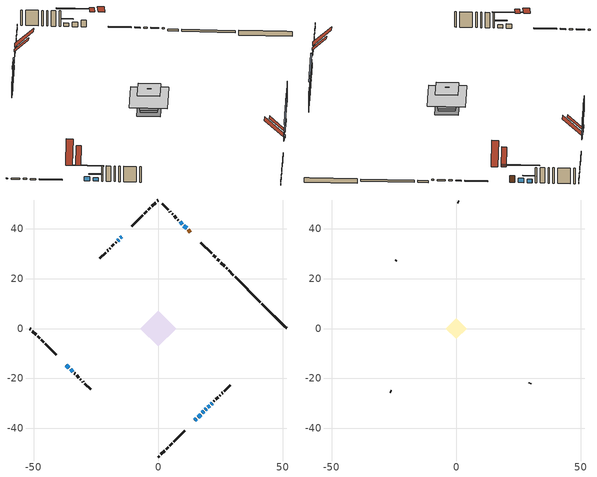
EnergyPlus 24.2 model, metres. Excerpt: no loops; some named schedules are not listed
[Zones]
conditioned space
 floor adiabatic (Floor2 construction): -3.35,0 0,3.35 3.35,0 0,-3.35 z0.43
 floor adiabatic (Floor3 construction): -0.77,0 0,0.77 0.77,0 0,-0.77 z0.43
 floor adiabatic (AdiabaticFloorConstruction): -7.13,0 0,7.13 7.13,0 0,-7.13 z2.87
 floor foundation (Slab1 construction): -4.4,0 0,4.4 4.4,0 0,-4.4 z-1.07
 floor foundation (Slab2 construction): -3.15,0 0,3.15 3.15,0 0,-3.15 z-0.3
 floor foundation (Slab2 construction 1): -1.37,0 0,1.37 1.37,0 0,-1.37 z-0.3
 wall outside (RimJoist1 construction): 0,-51.52 0.36,-51.16 / -51.52,0 -51.16,-0.36 / 0,51.52 -0.36,51.16 / 27.6,23.92 27.24,24.29 z0.43:0.73
 wall outside (RimJoist2 construction): 1.02,-50.51 2.54,-48.99 / -50.51,-1.02 -48.99,-2.54 / -1.02,50.51 -2.54,48.99 / 26.58,24.94 25.06,26.46 z0.43:0.73
 wall outside (RimJoist3 construction): 3.19,-48.33 3.92,-47.61 / -48.33,-3.19 -47.61,-3.92 / -3.19,48.33 -3.92,47.61 / 24.41,27.12 23.68,27.84 z0.43:0.73
 wall outside (RimJoist4 construction): 4.57,-46.95 5.55,-45.98 / -46.95,-4.57 -45.98,-5.55 / -4.57,46.95 -5.55,45.98 / 23.03,28.5 22.06,29.47 z0.43:0.73
 wall outside (RimJoist5 construction): 6.2,-45.32 10.53,-41 / -45.32,-6.2 -41,-10.53 / -6.2,45.32 -10.53,41 / 21.4,30.13 17.07,34.45 z0.43:0.73
 wall outside (AdiabaticWallConstruction 1): 12.91,38.61 12.02,39.5 z0.43:2.46
 wall outside (AdiabaticWallConstruction): 14.69,-36.84 15.32,-36.21 / 19.94,-31.58 20.56,-30.97 / 9.67,41.86 8.77,42.76 / -35.14,-16.39 -34.24,-17.29 z0.43:1.52; 11.37,40.16 10.32,41.2 / 15.97,-35.55 17.02,-34.51 / 17.67,-33.85 18.29,-33.24 / -36.84,-14.69 -35.79,-15.73 z0.43:1.78; -14.69,36.84 -15.19,36.33 z0.43:1.57; 18.94,-32.58 19.29,-32.24 z0.43:0.76; 21.21,-30.31 21.61,-29.92 / -15.85,35.68 -16.24,35.28 z0.43:1.35
 wall outside (Wall1 construction): 22.26,-29.26 22.49,-29.04 / -33.58,-17.94 -33.36,-18.17 / -16.9,34.63 -17.12,34.4 / 8.11,43.41 7.89,43.63 z0.43:5.31
 wall outside (Wall2 construction): 23.14,-28.38 23.98,-27.55 / -32.7,-18.82 -31.87,-19.66 / -17.78,33.75 -18.62,32.91 / 7.23,44.29 6.4,45.13 z0.43:5.31
 wall outside (Wall3 construction): 24.64,-26.89 24.85,-26.68 / -31.21,-20.32 -31,-20.53 / -19.27,32.25 -19.48,32.04 / 5.74,45.79 5.53,46 z0.43:5.31
 wall outside (Wall4 construction): 25.5,-26.02 25.79,-25.74 / -30.34,-21.18 -30.06,-21.47 / -20.14,31.39 -20.42,31.1 / 4.87,46.65 4.59,46.94 z0.43:5.31
 wall outside (Wall5 construction): 26.44,-25.08 28.77,-22.75 / -29.4,-22.12 -27.07,-24.45 / -21.08,30.45 -23.41,28.12 / 3.93,47.59 1.6,49.92 z0.43:5.31
 wall foundation (FoundationWall1 construction): 41.57,9.95,-1.07 41.57,9.95,0.43 50.53,1,0.43 50.53,1,0.32 51.52,0,0.32 51.52,0,-1.07
 wall foundation (FoundationWall2 construction): 40.91,10.61 30.82,20.71 z-0.3:0.31
 wall foundation (FoundationWall3 construction): 30.16,21.36 28.26,23.27 z-0.3:0.31
 window (WindowConstruction): 14.69,-36.84 15.32,-36.21 z0.43:1.52
 window (WindowConstruction 4): 11.37,40.16 10.32,41.2 z0.43:1.78
 window (WindowConstruction 5): -14.69,36.84 -15.19,36.33 z0.43:1.57
 window (WindowConstruction 6): 15.97,-35.55 17.02,-34.51 z0.43:1.78
 window (WindowConstruction 7): 17.68,-33.85 18.29,-33.24 z0.43:1.78
 window (WindowConstruction 8): -36.84,-14.69 -35.79,-15.73 z0.43:1.78
 window (WindowConstruction 11): 18.94,-32.58 19.29,-32.24 z0.43:0.76
 window (WindowConstruction 1): 19.94,-31.58 20.55,-30.97 z0.43:1.52
 window (WindowConstruction 2): 9.67,41.86 8.77,42.76 z0.43:1.52
 window (WindowConstruction 3): -35.14,-16.39 -34.24,-17.29 z0.43:1.52
 window (WindowConstruction 9): 21.21,-30.31 21.61,-29.92 z0.43:1.34
 window (WindowConstruction 10): -15.85,35.68 -16.24,35.28 z0.43:1.34
 door (Door): 12.91,38.61 12.02,39.5 z0.43:2.46
 ceiling adiabatic (AdiabaticFloorConstruction): 0,-7.13 7.13,0 0,7.13 -7.13,0 z2.87
 roof outside (Roof2 construction): 14.03,-37.49,5.31 11.37,-34.83,9.08 10.42,-35.77,9.08 13.09,-38.44,5.31; -37.49,-14.03,5.31 -34.83,-11.37,9.08 -35.77,-10.42,9.08 -38.44,-13.09,5.31; -14.03,37.49,5.31 -11.37,34.83,9.08 -10.42,35.77,9.08 -13.09,38.44,5.31; 13.57,37.96,5.31 10.9,35.29,9.08 11.84,34.35,9.08 14.51,37.01,5.31
 roof outside (Roof3 construction): 0,0.75 -0.75,0 0,-0.75 0.75,0 z5.31
attic - vented
 floor to conditioned space (Floor1 construction Reversed): -4.19,0 0,4.19 4.19,0 0,-4.19 z5.31
 wall outside (Wall6 construction): 29.43,-22.1 29.72,-21.81 / -26.42,-25.11 -26.13,-25.4 / -24.07,27.46 -24.36,27.17 / 0.95,50.58 0.66,50.87 z0.43:5.31
 roof outside (Roof1 construction): 12.43,-39.09,5.31 8.91,-35.57,10.29 7.66,-36.81,10.29 11.19,-40.34,5.31; -39.09,-12.43,5.31 -35.57,-8.91,10.29 -36.81,-7.66,10.29 -40.34,-11.19,5.31; -12.43,39.09,5.31 -8.91,35.57,10.29 -7.66,36.81,10.29 -11.19,40.34,5.31; 15.17,36.36,5.31 11.64,32.83,10.29 12.89,31.58,10.29 16.41,35.11,5.31
shading: 15.53,-36 14.48,-37.05 14.69,-37.26 15.74,-36.21 z1.82; 7.3,44.22 14.39,37.14 14.6,37.35 7.52,44.43 z6.05; -16.27,35.26 -13.61,37.91 -13.82,38.12 -16.48,35.47 z3.09; 18.09,-33.43 14.9,-36.63 15.11,-36.84 18.31,-33.64 z3.3; 20.88,-30.65 15.09,-36.44 15.3,-36.65 21.09,-30.86 z5.44; -33.2,-18.32 -39.42,-12.1 -39.64,-12.31 -33.42,-18.53 z5.44; 22.74,-28.79 15.49,-36.03 15.71,-36.24 22.95,-29 z5.64; 20.77,-30.76 19.73,-31.79 19.94,-32 20.98,-30.97 z1.82; 7.91,43.62 10.53,41 10.74,41.21 8.12,43.83 z2.74; -33.38,-18.15 -36,-15.53 -36.21,-15.74 -33.59,-18.36 z2.74; 24.19,-27.33 18.62,-32.9 18.83,-33.11 24.41,-27.54 z5.01; -17.32,34.21 -14.77,36.75 -14.98,36.96 -17.53,34.42 z2.87
[Building]
Building 1: Terrain=Suburbs
[Site:Location]
Greenwood AP_NS: Latitude {deg}=44.98; Longitude {deg}=-64.92; Time Zone {hr}=-4; Elevation {m}=28; Keep Site Location Information=Yes
[Site:GroundTemperature:Shallow]
3.62696, 1.72046, 1.56778, 2.47251, 6.10451, 9.71958, 12.8537, 14.839, 15.0077, 13.3929, 10.3388, 6.83459
[Site:WaterMainsTemperature]
Calculation Method=Schedule; Temperature Schedule=mains temperature schedule
[Material] Roughness=Rough; Thermal Absorptance=0.9
Name | Thickness {m} | Conductivity {W/m-K} | Density {kg/m3} | Specific Heat {J/kg-K} | Solar Absorptance | Visible Absorptance
asphalt or fiberglass shingles | 0.00635 | 0.162714 | 1121.4 | 1465.45 | 0.4 | 0.4
ceiling loosefill ins | 0.254 | 0.0480833 | 16.02 | 1046.75 | 0.7 | 0.7
ceiling stud and cavity | 0.1397 | 0.228636 | 65.682 | 1177.47 | 0.7 | 0.7
concrete 4.0 in. | 0.1016 | 1.803125 | 2242.8 | 837.4 | 0.7 | 0.7
concrete 8.0 in. | 0.2032 | 1.803125 | 2242.8 | 837.4 | 0.7 | 0.7
door material | 0.04445 | 0.053851 | 512.64 | 1214.23 | 0.7 | 0.7
exterior vertical ins | 0.00347186 | 0.029427 | 32.04 | 1214.23 | 0.7 | 0.7
exterior vertical ins 1 | 0.00108814 | 0.029427 | 32.04 | 1214.23 | 0.7 | 0.7
floor covering | 0.0127 | 9.015625 | 54.468 | 1339.84 | 0.6 | 0.6
floor covering 1 | 0.0127 | 0.0433444 | 54.468 | 1339.84 | 0.6 | 0.6
floor rigid ins; wall rigid ins 1 | 0.512978 | 0.029427 | 32.04 | 1214.23 | 0.7 | 0.7
floor stud and cavity | 0.0889 | 0.305614 | 50.32683 | 1063.81 | 0.7 | 0.7
floor stud and cavity 1 | 0.0889 | 0.30936 | 50.32683 | 1063.81 | 0.7 | 0.7
floor stud and cavity 2 | 0.1397 | 1.75129 | 37.0049 | 1207.88 | 0.7 | 0.7
furniture material conditioned space 1 | 0.1524 | 0.115458 | 640.8 | 1214.23 | 0.6 | 0.6
gypsum board | 0.0127 | 0.160291 | 801 | 837.4 | 0.6 | 0.6
gypsum board 1 | 0.0127 | 0.160291 | 801 | 837.4 | 0.7 | 0.7
osb sheathing 0.5 in. | 0.0127 | 0.115458 | 512.64 | 1214.23 | 0.7 | 0.7
osb sheathing 0.75 in. | 0.01905 | 0.115458 | 512.64 | 1214.23 | 0.7 | 0.7
osb sheathing 2.0 in. | 0.0508 | 0.115458 | 512.64 | 1214.23 | 0.7 | 0.7
rim joist rigid ins; roof rigid ins; wall rigid ins | 0.051816 | 0.029427 | 32.04 | 1214.23 | 0.7 | 0.7
rim joist stud and cavity | 0.0508 | 0.10623 | 125.044 | 1163.47 | 0.6 | 0.6
rim joist stud and cavity 1 | 0.0508 | 0.10032 | 125.044 | 1163.47 | 0.6 | 0.6
rim joist stud and cavity 2 | 0.0508 | 0.102458 | 125.044 | 1163.47 | 0.6 | 0.6
rim joist stud and cavity 3 | 0.0508 | 0.101378 | 125.044 | 1163.47 | 0.6 | 0.6
rim joist stud and cavity 4 | 0.0508 | 0.133207 | 125.044 | 1163.47 | 0.6 | 0.6
roof stud and cavity | 0.2032 | 0.1854 | 78.34581 | 1123.46 | 0.7 | 0.7
roof stud and cavity 1 | 0.0889 | 1.522 | 78.34581 | 1123.46 | 0.7 | 0.7
wall stud and cavity | 0.1397 | 0.074496 | 139.0536 | 1170.24 | 0.7 | 0.7
wall stud and cavity 1 | 0.1397 | 0.458625 | 139.0536 | 1170.24 | 0.7 | 0.7
wall stud and cavity 2 | 0.1397 | 0.0757045 | 139.0536 | 1170.24 | 0.7 | 0.7
wall stud and cavity 3 | 0.1397 | 0.0729212 | 139.0536 | 1170.24 | 0.7 | 0.7
wall stud and cavity 4 | 0.1397 | 0.296047 | 139.0536 | 1170.24 | 0.7 | 0.7
wall stud and cavity 5 | 0.0889 | 6.9971 | 50.32683 | 1063.81 | 0.6 | 0.6
wall stud and cavity 6 | 0.0889 | 0.380278 | 52.3479 | 1209.89 | 0.7 | 0.7
wall stud and cavity 7 | 0.0889 | 0.391764 | 83.0341 | 1211.67 | 0.7 | 0.7
wood siding | 0.0254 | 0.102417 | 544.68 | 1172.36 | 0.4 | 0.4
wood siding 1 | 0.00254 | 0.102417 | 544.68 | 1172.36 | 0.4 | 0.4
wood siding 2; wood siding 3; wood siding 4 | 0.0254 | 0.102417 | 544.68 | 1172.36 | 0.7 | 0.7
[WindowMaterial:SimpleGlazingSystem]
Name | U-Factor {W/m2-K} | Solar Heat Gain Coefficient
WindowMaterial | 2.102 | 0.49
WindowMaterial 1 | 2.228615 | 0.4
WindowMaterial 2 | 2.14969 | 0.46
WindowMaterial 3 | 2.09632 | 0.49
WindowMaterial 4 | 3.01388 | 0.51
WindowMaterial 5 | 2.20647 | 0.42
WindowMaterial 6 | 3.04227 | 0.45
WindowMaterial 7 | 2.34331 | 0.31
[Construction]
AdiabaticFloorConstruction: floor stud and cavity 2, floor rigid ins, osb sheathing 0.75 in., floor covering 1
AdiabaticWallConstruction: wood siding 3, wall rigid ins 1, wall stud and cavity 6, gypsum board
AdiabaticWallConstruction 1: wood siding 4, wall rigid ins 1, wall stud and cavity 6, gypsum board
Door: door material
Floor1 construction Reversed: gypsum board, ceiling stud and cavity, ceiling loosefill ins
Floor2 construction: floor stud and cavity, floor covering
Floor3 construction: floor stud and cavity 1, floor covering
FoundationWall1 construction; FoundationWall3 construction: concrete 8.0 in.
FoundationWall2 construction: concrete 8.0 in., gypsum board 1
furniture construction conditioned space 1: furniture material conditioned space 1
PartitionWallConstruction: gypsum board, wall stud and cavity 7, gypsum board
RimJoist1 construction: wood siding 2, rim joist rigid ins, osb sheathing 2.0 in., rim joist stud and cavity
RimJoist2 construction: wood siding 2, rim joist rigid ins, osb sheathing 2.0 in., rim joist stud and cavity 1
RimJoist3 construction: wood siding 2, rim joist rigid ins, osb sheathing 2.0 in., rim joist stud and cavity 2
RimJoist4 construction: wood siding 2, rim joist rigid ins, osb sheathing 2.0 in., rim joist stud and cavity 3
RimJoist5 construction: wood siding 2, osb sheathing 2.0 in., rim joist stud and cavity 4
Roof1 construction: asphalt or fiberglass shingles
Roof2 construction: asphalt or fiberglass shingles, roof rigid ins, osb sheathing 0.75 in., roof stud and cavity, gypsum board
Roof3 construction: asphalt or fiberglass shingles, osb sheathing 0.5 in., roof stud and cavity 1, gypsum board
Slab1 construction; Slab2 construction; Slab2 construction 1: concrete 4.0 in.
Wall1 construction: wood siding, osb sheathing 0.5 in., wall stud and cavity, gypsum board
Wall2 construction: wood siding, wall rigid ins, osb sheathing 0.5 in., wall stud and cavity 1, gypsum board
Wall3 construction: wood siding, osb sheathing 0.5 in., wall stud and cavity 2, gypsum board
Wall4 construction: wood siding, osb sheathing 0.5 in., wall stud and cavity 3, gypsum board
Wall5 construction: wood siding, wall rigid ins, osb sheathing 0.5 in., wall stud and cavity 4, gypsum board
Wall6 construction: wood siding 1, wall stud and cavity 5
WindowConstruction: WindowMaterial
WindowConstruction 1: WindowMaterial 1
WindowConstruction 10; WindowConstruction 9: WindowMaterial 6
WindowConstruction 11: WindowMaterial 7
WindowConstruction 2; WindowConstruction 3: WindowMaterial 2
WindowConstruction 4; WindowConstruction 6; WindowConstruction 8: WindowMaterial 3
WindowConstruction 5: WindowMaterial 4
WindowConstruction 7: WindowMaterial 5
[Zone] Multiplier=1; Part of Total Floor Area=Yes
Name | Volume {m3}
attic - vented | 24.5701
conditioned space | 333.8
[Space]
Name | Zone | Volume {m3}
attic - vented 1 | attic - vented | 24.5701
conditioned space 1 | conditioned space | 333.8
[ZoneInfiltration:EffectiveLeakageArea]
infil attic - vented 1: Zone or Space=attic - vented 1; Schedule=Always On Discrete; Effective Air Leakage Area {cm2}=1454.9; Stack Coefficient=0.000685853; Wind Coefficient=1.76944e-05
[ZoneMixing]
whole house fan mix: Zone or Space=attic - vented; Schedule=Always On Continuous; Design Flow Rate Calculation Method=Flow/Zone; Design Flow Rate {m3/s}=0; Source Zone or Space=conditioned space
[SurfaceProperty:ExposedFoundationPerimeter] Exposed Perimeter Calculation Method=TotalExposedPerimeter
Name | Total Exposed Perimeter {m}
Slab1 | 14.076
Slab2 | 14.277
Slab2 1 | 2.69401
[InternalMass] Zone or ZoneList=conditioned space; Space or SpaceList=conditioned space 1
Name | Construction | Surface Area {m2}
furniture mass conditioned space 1 | furniture construction conditioned space 1 | 74.9879
partition wall mass | PartitionWallConstruction | 163.88
[Lights]
interior lighting: Zone or ZoneList or Space or SpaceList=conditioned space 1; Schedule=interior lighting schedule; Design Level Calculation Method=LightingLevel; Lighting Level {W}=343.2; Return Air Fraction=0; Fraction Radiant=0.6; Fraction Visible=0.2; Fraction Replaceable=1
[People]
occupants: Zone or ZoneList or Space or SpaceList=conditioned space 1; Number of People Schedule=occupants schedule; Number of People Calculation Method=People; Number of People=3; Fraction Radiant=0.314171; Sensible Heat Fraction=0.56303; Activity Level Schedule=occupants activity schedule; Carbon Dioxide Generation Rate {m3/s-W}=0; Enable ASHRAE 55 Comfort Warnings=No; Mean Radiant Temperature Calculation Type=EnclosureAveraged
[ElectricEquipment] Zone or ZoneList or Space or SpaceList=conditioned space 1; Design Level Calculation Method=EquipmentLevel
Name | Schedule | Design Level {W} | Fraction Latent | Fraction Radiant | Fraction Lost
clothes dryer | clothes dryer schedule | 140.772 | 0.015 | 0.081 | 0.85
clothes washer | clothes washer schedule | 32.1985 | 0.03 | 0.162 | 0.7
cooking range | cooking range schedule | 215.147 | 0.08 | 0.432 | 0.2
dishwasher | dishwasher schedule | 66.8632 | 0.3 | 0.18 | 0.4
fridge | fridge schedule | 72.9452 | 0 | 0.6 | 0
mech vent house fan | mech vent house fan schedule | 0 | 0 | 0 | 1
mech vent house fan cfis | mech vent house fan cfis schedule | 0 | 0 | 0 | 0
misc plug loads | misc plug loads schedule | 494.7 | 0.045 | 0.513 | 0.1
whole house fan | Always On Discrete | 0 | 0 | 0 | 1
[OtherEquipment] Zone or ZoneList or Space or SpaceList=conditioned space 1; Design Level Calculation Method=EquipmentLevel
Name | Fuel Type | Schedule | Design Level {W} | Fraction Latent | Fraction Radiant | Fraction Lost
clothes dryer 1 | Electricity | clothes dryer schedule | 0 | 0.015 | 0.081 | 0.85
cooking range 1 | Electricity | cooking range schedule | 0 | 0.08 | 0.432 | 0.2
general water use latent | None | general water use schedule | 62.594 | 1 | 0 | 0
general water use sensible | None | general water use schedule | -61.6891 | 0 | 0.6 | 0
mech vent house fan latent load | None | Always On Discrete | 0 | 1 | 0 | 0
mech vent house fan sensible load | None | Always On Discrete | 0 | 0 | 0 | 0
water heater energy adjustment1 | Electricity | Always On Discrete | 0.01 | 0 | 0 | 1
[ZoneInfiltration:DesignFlowRate] Zone or ZoneList or Space or SpaceList=conditioned space 1; Schedule=Always On Discrete; Design Flow Rate Calculation Method=Flow/Zone; Design Flow Rate {m3/s}=0
infil flow; natural vent flow; whole house fan flow
[Foundation:Kiva] Initial Indoor Air Temperature {C}=21.1111; Wall Depth Below Slab {m}=0.2032
Name | Wall Height Above Grade {m} | Custom Block Material Name 1 | Custom Block Depth 1 {m} | Custom Block X Position 1 {m} | Custom Block Z Position 1 {m}
Foundation Kiva 1 | 0.430012
Foundation Kiva 2 | 0.309982 | exterior vertical ins | 0.609996 | 0.2159 | 0
Foundation Kiva 3 | 0.309982 | exterior vertical ins 1 | 0.609996 | 0.2032 | 0
[Foundation:Kiva:Settings]
Soil Conductivity {W/m-K}=0.849921; Soil Density {kg/m3}=1842.3; Soil Specific Heat {J/kg-K}=418.7; Ground Solar Absorptivity=0.9; Ground Thermal Absorptivity=0.9; Ground Surface Roughness {m}=0.03; Far-Field Width {m}=40; Deep-Ground Boundary Condition=ZeroFlux; Deep-Ground Depth {m}=40; Minimum Cell Dimension {m}=0.2; Maximum Cell Growth Coefficient=3; Simulation Timestep=Timestep
[Exterior:Lights]
exterior lighting: Schedule=exterior lighting schedule; Design Level {W}=75.6
[Schedule:Constant]
Name | Hourly Value
Always On Continuous; mech vent house fan schedule; mech vent house fan cfis schedule; Always On Discrete | 1
occupants activity schedule | 117.228
fridge schedule | 0
[Schedule:Week:Daily]
interior lighting schedule Week Rule - Jan1-Jan27: interior lighting schedule day, interior lighting schedule day, interior lighting schedule day, interior lighting schedule day, interior lighting schedule day, interior lighting schedule day, interior lighting schedule day, interior lighting schedule default day, interior lighting schedule default day, interior lighting schedule default day, interior lighting schedule default day, interior lighting schedule default day
interior lighting schedule Week Rule - Jan28-Feb3: interior lighting schedule day, interior lighting schedule day, interior lighting schedule day, interior lighting schedule day, interior lighting schedule day 1, interior lighting schedule day 1, interior lighting schedule day 1, interior lighting schedule default day, interior lighting schedule default day, interior lighting schedule default day, interior lighting schedule default day, interior lighting schedule default day
interior lighting schedule Week Rule - Feb4-Feb24: interior lighting schedule day 1, interior lighting schedule day 1, interior lighting schedule day 1, interior lighting schedule day 1, interior lighting schedule day 1, interior lighting schedule day 1, interior lighting schedule day 1, interior lighting schedule default day, interior lighting schedule default day, interior lighting schedule default day, interior lighting schedule default day, interior lighting schedule default day
interior lighting schedule Week Rule - Feb25-Mar3: interior lighting schedule day 1, interior lighting schedule day 1, interior lighting schedule day 1, interior lighting schedule day 1, interior lighting schedule day 2, interior lighting schedule day 2, interior lighting schedule day 2, interior lighting schedule default day, interior lighting schedule default day, interior lighting schedule default day, interior lighting schedule default day, interior lighting schedule default day
interior lighting schedule Week Rule - Mar4-Mar31: interior lighting schedule day 2, interior lighting schedule day 2, interior lighting schedule day 2, interior lighting schedule day 2, interior lighting schedule day 2, interior lighting schedule day 2, interior lighting schedule day 2, interior lighting schedule default day, interior lighting schedule default day, interior lighting schedule default day, interior lighting schedule default day, interior lighting schedule default day
interior lighting schedule Week Rule - Apr1-Apr28: interior lighting schedule day 3, interior lighting schedule day 3, interior lighting schedule day 3, interior lighting schedule day 3, interior lighting schedule day 3, interior lighting schedule day 3, interior lighting schedule day 3, interior lighting schedule default day, interior lighting schedule default day, interior lighting schedule default day, interior lighting schedule default day, interior lighting schedule default day
interior lighting schedule Week Rule - Apr29-May5: interior lighting schedule day 3, interior lighting schedule day 3, interior lighting schedule day 4, interior lighting schedule day 4, interior lighting schedule day 4, interior lighting schedule day 4, interior lighting schedule day 4, interior lighting schedule default day, interior lighting schedule default day, interior lighting schedule default day, interior lighting schedule default day, interior lighting schedule default day
interior lighting schedule Week Rule - May6-May26: interior lighting schedule day 4, interior lighting schedule day 4, interior lighting schedule day 4, interior lighting schedule day 4, interior lighting schedule day 4, interior lighting schedule day 4, interior lighting schedule day 4, interior lighting schedule default day, interior lighting schedule default day, interior lighting schedule default day, interior lighting schedule default day, interior lighting schedule default day
interior lighting schedule Week Rule - May27-Jun2: interior lighting schedule day 4, interior lighting schedule day 4, interior lighting schedule day 4, interior lighting schedule day 4, interior lighting schedule day 4, interior lighting schedule day 5, interior lighting schedule day 5, interior lighting schedule default day, interior lighting schedule default day, interior lighting schedule default day, interior lighting schedule default day, interior lighting schedule default day
interior lighting schedule Week Rule - Jun3-Jun30: interior lighting schedule day 5, interior lighting schedule day 5, interior lighting schedule day 5, interior lighting schedule day 5, interior lighting schedule day 5, interior lighting schedule day 5, interior lighting schedule day 5, interior lighting schedule default day, interior lighting schedule default day, interior lighting schedule default day, interior lighting schedule default day, interior lighting schedule default day
interior lighting schedule Week Rule - Jul1-Jul28: interior lighting schedule day 6, interior lighting schedule day 6, interior lighting schedule day 6, interior lighting schedule day 6, interior lighting schedule day 6, interior lighting schedule day 6, interior lighting schedule day 6, interior lighting schedule default day, interior lighting schedule default day, interior lighting schedule default day, interior lighting schedule default day, interior lighting schedule default day
interior lighting schedule Week Rule - Jul29-Aug4: interior lighting schedule day 6, interior lighting schedule day 6, interior lighting schedule day 6, interior lighting schedule day 7, interior lighting schedule day 7, interior lighting schedule day 7, interior lighting schedule day 7, interior lighting schedule default day, interior lighting schedule default day, interior lighting schedule default day, interior lighting schedule default day, interior lighting schedule default day
interior lighting schedule Week Rule - Aug5-Aug25: interior lighting schedule day 7, interior lighting schedule day 7, interior lighting schedule day 7, interior lighting schedule day 7, interior lighting schedule day 7, interior lighting schedule day 7, interior lighting schedule day 7, interior lighting schedule default day, interior lighting schedule default day, interior lighting schedule default day, interior lighting schedule default day, interior lighting schedule default day
interior lighting schedule Week Rule - Aug26-Sep1: interior lighting schedule day 7, interior lighting schedule day 7, interior lighting schedule day 7, interior lighting schedule day 7, interior lighting schedule day 7, interior lighting schedule day 7, interior lighting schedule day 8, interior lighting schedule default day, interior lighting schedule default day, interior lighting schedule default day, interior lighting schedule default day, interior lighting schedule default day
interior lighting schedule Week Rule - Sep2-Sep29: interior lighting schedule day 8, interior lighting schedule day 8, interior lighting schedule day 8, interior lighting schedule day 8, interior lighting schedule day 8, interior lighting schedule day 8, interior lighting schedule day 8, interior lighting schedule default day, interior lighting schedule default day, interior lighting schedule default day, interior lighting schedule default day, interior lighting schedule default day
interior lighting schedule Week Rule - Sep30-Oct6: interior lighting schedule day 8, interior lighting schedule day 9, interior lighting schedule day 9, interior lighting schedule day 9, interior lighting schedule day 9, interior lighting schedule day 9, interior lighting schedule day 9, interior lighting schedule default day, interior lighting schedule default day, interior lighting schedule default day, interior lighting schedule default day, interior lighting schedule default day
interior lighting schedule Week Rule - Oct7-Oct27: interior lighting schedule day 9, interior lighting schedule day 9, interior lighting schedule day 9, interior lighting schedule day 9, interior lighting schedule day 9, interior lighting schedule day 9, interior lighting schedule day 9, interior lighting schedule default day, interior lighting schedule default day, interior lighting schedule default day, interior lighting schedule default day, interior lighting schedule default day
interior lighting schedule Week Rule - Oct28-Nov3: interior lighting schedule day 9, interior lighting schedule day 9, interior lighting schedule day 9, interior lighting schedule day 9, interior lighting schedule day 10, interior lighting schedule day 10, interior lighting schedule day 10, interior lighting schedule default day, interior lighting schedule default day, interior lighting schedule default day, interior lighting schedule default day, interior lighting schedule default day
interior lighting schedule Week Rule - Nov4-Nov24: interior lighting schedule day 10, interior lighting schedule day 10, interior lighting schedule day 10, interior lighting schedule day 10, interior lighting schedule day 10, interior lighting schedule day 10, interior lighting schedule day 10, interior lighting schedule default day, interior lighting schedule default day, interior lighting schedule default day, interior lighting schedule default day, interior lighting schedule default day
interior lighting schedule Week Rule - Nov25-Dec1: interior lighting schedule day 10, interior lighting schedule day 10, interior lighting schedule day 10, interior lighting schedule day 10, interior lighting schedule day 10, interior lighting schedule day 10, interior lighting schedule day 11, interior lighting schedule default day, interior lighting schedule default day, interior lighting schedule default day, interior lighting schedule default day, interior lighting schedule default day
interior lighting schedule Week Rule - Dec2-Dec31: interior lighting schedule day 11, interior lighting schedule day 11, interior lighting schedule day 11, interior lighting schedule day 11, interior lighting schedule day 11, interior lighting schedule day 11, interior lighting schedule day 11, interior lighting schedule default day, interior lighting schedule default day, interior lighting schedule default day, interior lighting schedule default day, interior lighting schedule default day
occupants schedule Week Rule - Jan1-Dec31: occupants schedule day, occupants schedule day, occupants schedule day, occupants schedule day, occupants schedule day, occupants schedule day, occupants schedule day, occupants schedule default day, occupants schedule default day, occupants schedule default day, occupants schedule default day, occupants schedule default day
clothes dryer schedule Week Rule - Jan1-Dec31: clothes dryer schedule day, clothes dryer schedule day, clothes dryer schedule day, clothes dryer schedule day, clothes dryer schedule day, clothes dryer schedule day, clothes dryer schedule day, clothes dryer schedule default day, clothes dryer schedule default day, clothes dryer schedule default day, clothes dryer schedule default day, clothes dryer schedule default day
clothes washer schedule Week Rule - Jan1-Dec31: clothes washer schedule day, clothes washer schedule day, clothes washer schedule day, clothes washer schedule day, clothes washer schedule day, clothes washer schedule day, clothes washer schedule day, clothes washer schedule default day, clothes washer schedule default day, clothes washer schedule default day, clothes washer schedule default day, clothes washer schedule default day
cooking range schedule Week Rule - Jan1-Dec31: cooking range schedule day, cooking range schedule day, cooking range schedule day, cooking range schedule day, cooking range schedule day, cooking range schedule day, cooking range schedule day, cooking range schedule default day, cooking range schedule default day, cooking range schedule default day, cooking range schedule default day, cooking range schedule default day
dishwasher schedule Week Rule - Jan1-Dec31: dishwasher schedule day, dishwasher schedule day, dishwasher schedule day, dishwasher schedule day, dishwasher schedule day, dishwasher schedule day, dishwasher schedule day, dishwasher schedule default day, dishwasher schedule default day, dishwasher schedule default day, dishwasher schedule default day, dishwasher schedule default day
misc plug loads schedule Week Rule - Jan1-Dec31: misc plug loads schedule day, misc plug loads schedule day, misc plug loads schedule day, misc plug loads schedule day, misc plug loads schedule day, misc plug loads schedule day, misc plug loads schedule day, misc plug loads schedule default day, misc plug loads schedule default day, misc plug loads schedule default day, misc plug loads schedule default day, misc plug loads schedule default day
general water use schedule Week Rule - Jan1-Dec31: general water use schedule day, general water use schedule day, general water use schedule day, general water use schedule day, general water use schedule day, general water use schedule day, general water use schedule day, general water use schedule default day, general water use schedule default day, general water use schedule default day, general water use schedule default day, general water use schedule default day
exterior lighting schedule Week Rule - Jan1-Jan27: exterior lighting schedule day, exterior lighting schedule day, exterior lighting schedule day, exterior lighting schedule day, exterior lighting schedule day, exterior lighting schedule day, exterior lighting schedule day, exterior lighting schedule default day, exterior lighting schedule default day, exterior lighting schedule default day, exterior lighting schedule default day, exterior lighting schedule default day
exterior lighting schedule Week Rule - Jan28-Feb3: exterior lighting schedule day, exterior lighting schedule day, exterior lighting schedule day, exterior lighting schedule day, exterior lighting schedule day 1, exterior lighting schedule day 1, exterior lighting schedule day 1, exterior lighting schedule default day, exterior lighting schedule default day, exterior lighting schedule default day, exterior lighting schedule default day, exterior lighting schedule default day
exterior lighting schedule Week Rule - Feb4-Feb24: exterior lighting schedule day 1, exterior lighting schedule day 1, exterior lighting schedule day 1, exterior lighting schedule day 1, exterior lighting schedule day 1, exterior lighting schedule day 1, exterior lighting schedule day 1, exterior lighting schedule default day, exterior lighting schedule default day, exterior lighting schedule default day, exterior lighting schedule default day, exterior lighting schedule default day
exterior lighting schedule Week Rule - Feb25-Mar3: exterior lighting schedule day 1, exterior lighting schedule day 1, exterior lighting schedule day 1, exterior lighting schedule day 1, exterior lighting schedule day 2, exterior lighting schedule day 2, exterior lighting schedule day 2, exterior lighting schedule default day, exterior lighting schedule default day, exterior lighting schedule default day, exterior lighting schedule default day, exterior lighting schedule default day
exterior lighting schedule Week Rule - Mar4-Mar31: exterior lighting schedule day 2, exterior lighting schedule day 2, exterior lighting schedule day 2, exterior lighting schedule day 2, exterior lighting schedule day 2, exterior lighting schedule day 2, exterior lighting schedule day 2, exterior lighting schedule default day, exterior lighting schedule default day, exterior lighting schedule default day, exterior lighting schedule default day, exterior lighting schedule default day
exterior lighting schedule Week Rule - Apr1-Apr28: exterior lighting schedule day 3, exterior lighting schedule day 3, exterior lighting schedule day 3, exterior lighting schedule day 3, exterior lighting schedule day 3, exterior lighting schedule day 3, exterior lighting schedule day 3, exterior lighting schedule default day, exterior lighting schedule default day, exterior lighting schedule default day, exterior lighting schedule default day, exterior lighting schedule default day
exterior lighting schedule Week Rule - Apr29-May5: exterior lighting schedule day 3, exterior lighting schedule day 3, exterior lighting schedule day 4, exterior lighting schedule day 4, exterior lighting schedule day 4, exterior lighting schedule day 4, exterior lighting schedule day 4, exterior lighting schedule default day, exterior lighting schedule default day, exterior lighting schedule default day, exterior lighting schedule default day, exterior lighting schedule default day
exterior lighting schedule Week Rule - May6-May26: exterior lighting schedule day 4, exterior lighting schedule day 4, exterior lighting schedule day 4, exterior lighting schedule day 4, exterior lighting schedule day 4, exterior lighting schedule day 4, exterior lighting schedule day 4, exterior lighting schedule default day, exterior lighting schedule default day, exterior lighting schedule default day, exterior lighting schedule default day, exterior lighting schedule default day
exterior lighting schedule Week Rule - May27-Jun2: exterior lighting schedule day 4, exterior lighting schedule day 4, exterior lighting schedule day 4, exterior lighting schedule day 4, exterior lighting schedule day 4, exterior lighting schedule day 5, exterior lighting schedule day 5, exterior lighting schedule default day, exterior lighting schedule default day, exterior lighting schedule default day, exterior lighting schedule default day, exterior lighting schedule default day
[Schedule:Year]
interior lighting schedule: interior lighting schedule Week Rule - Jan1-Jan27, 1, 1, 1, 27, interior lighting schedule Week Rule - Jan28-Feb3, 1, 28, 2, 3, interior lighting schedule Week Rule - Feb4-Feb24, 2, 4, 2, 24, interior lighting schedule Week Rule - Feb25-Mar3, 2, 25, 3, 3, interior lighting schedule Week Rule - Mar4-Mar31, 3, 4, 3, 31, interior lighting schedule Week Rule - Apr1-Apr28, 4, 1, 4, 28, interior lighting schedule Week Rule - Apr29-May5, 4, 29, 5, 5, interior lighting schedule Week Rule - May6-May26, 5, 6, 5, 26, interior lighting schedule Week Rule - May27-Jun2, 5, 27, 6, 2, interior lighting schedule Week Rule - Jun3-Jun30, 6, 3, 6, 30, interior lighting schedule Week Rule - Jul1-Jul28, 7, 1, 7, 28, interior lighting schedule Week Rule - Jul29-Aug4, 7, 29, 8, 4, interior lighting schedule Week Rule - Aug5-Aug25, 8, 5, 8, 25, interior lighting schedule Week Rule - Aug26-Sep1, 8, 26, 9, 1, interior lighting schedule Week Rule - Sep2-Sep29, 9, 2, 9, 29, interior lighting schedule Week Rule - Sep30-Oct6, 9, 30, 10, 6, interior lighting schedule Week Rule - Oct7-Oct27, 10, 7, 10, 27, interior lighting schedule Week Rule - Oct28-Nov3, 10, 28, 11, 3, interior lighting schedule Week Rule - Nov4-Nov24, 11, 4, 11, 24, interior lighting schedule Week Rule - Nov25-Dec1, 11, 25, 12, 1, interior lighting schedule Week Rule - Dec2-Dec31, 12, 2, 12, 31
occupants schedule: occupants schedule Week Rule - Jan1-Dec31, 1, 1, 12, 31
clothes dryer schedule: clothes dryer schedule Week Rule - Jan1-Dec31, 1, 1, 12, 31
clothes washer schedule: clothes washer schedule Week Rule - Jan1-Dec31, 1, 1, 12, 31
cooking range schedule: cooking range schedule Week Rule - Jan1-Dec31, 1, 1, 12, 31
dishwasher schedule: dishwasher schedule Week Rule - Jan1-Dec31, 1, 1, 12, 31
misc plug loads schedule: misc plug loads schedule Week Rule - Jan1-Dec31, 1, 1, 12, 31
general water use schedule: general water use schedule Week Rule - Jan1-Dec31, 1, 1, 12, 31
exterior lighting schedule: exterior lighting schedule Week Rule - Jan1-Jan27, 1, 1, 1, 27, exterior lighting schedule Week Rule - Jan28-Feb3, 1, 28, 2, 3, exterior lighting schedule Week Rule - Feb4-Feb24, 2, 4, 2, 24, exterior lighting schedule Week Rule - Feb25-Mar3, 2, 25, 3, 3, exterior lighting schedule Week Rule - Mar4-Mar31, 3, 4, 3, 31, exterior lighting schedule Week Rule - Apr1-Apr28, 4, 1, 4, 28, exterior lighting schedule Week Rule - Apr29-May5, 4, 29, 5, 5, exterior lighting schedule Week Rule - May6-May26, 5, 6, 5, 26, exterior lighting schedule Week Rule - May27-Jun2, 5, 27, 6, 2, exterior lighting schedule Week Rule - Jun3-Jun30, 6, 3, 6, 30, exterior lighting schedule Week Rule - Jul1-Jul28, 7, 1, 7, 28, exterior lighting schedule Week Rule - Jul29-Aug4, 7, 29, 8, 4, exterior lighting schedule Week Rule - Aug5-Aug25, 8, 5, 8, 25, exterior lighting schedule Week Rule - Aug26-Sep1, 8, 26, 9, 1, exterior lighting schedule Week Rule - Sep2-Sep29, 9, 2, 9, 29, exterior lighting schedule Week Rule - Sep30-Oct6, 9, 30, 10, 6, exterior lighting schedule Week Rule - Oct7-Oct27, 10, 7, 10, 27, exterior lighting schedule Week Rule - Oct28-Nov3, 10, 28, 11, 3, exterior lighting schedule Week Rule - Nov4-Nov24, 11, 4, 11, 24, exterior lighting schedule Week Rule - Nov25-Dec1, 11, 25, 12, 1, exterior lighting schedule Week Rule - Dec2-Dec31, 12, 2, 12, 31
[Schedule:Compact]
mains temperature schedule: Through: 01/01, For: AllDays, Until: 24:00, 7.74778, Through: 01/02, For: AllDays, Until: 24:00, 7.68278, Through: 01/03, For: AllDays, Until: 24:00, 7.61944, Through: 01/04, For: AllDays, Until: 24:00, 7.55667, Through: 01/05, For: AllDays, Until: 24:00, 7.495, Through: 01/06, For: AllDays, Until: 24:00, 7.435, Through: 01/07, For: AllDays, Until: 24:00, 7.37556, Through: 01/08, For: AllDays, Until: 24:00, 7.31778, Through: 01/09, For: AllDays, Until: 24:00, 7.26111, Through: 01/10, For: AllDays, Until: 24:00, 7.20556, Through: 01/11, For: AllDays, Until: 24:00, 7.15111, Through: 01/12, For: AllDays, Until: 24:00, 7.09833, Through: 01/13, For: AllDays, Until: 24:00, 7.04667, Through: 01/14, For: AllDays, Until: 24:00, 6.99667, Through: 01/15, For: AllDays, Until: 24:00, 6.94722, Through: 01/16, For: AllDays, Until: 24:00, 6.9, Through: 01/17, For: AllDays, Until: 24:00, 6.85333, Through: 01/18, For: AllDays, Until: 24:00, 6.80833, Through: 01/19, For: AllDays, Until: 24:00, 6.765, Through: 01/20, For: AllDays, Until: 24:00, 6.72278, Through: 01/21, For: AllDays, Until: 24:00, 6.68167, Through: 01/22, For: AllDays, Until: 24:00, 6.64278, Through: 01/23, For: AllDays, Until: 24:00, 6.60444, Through: 01/24, For: AllDays, Until: 24:00, 6.56778, Through: 01/25, For: AllDays, Until: 24:00, 6.53278, Through: 01/26, For: AllDays, Until: 24:00, 6.49944, Through: 01/27, For: AllDays, Until: 24:00, 6.46722, Through: 01/28, For: AllDays, Until: 24:00, 6.43667, Through: 01/29, For: AllDays, Until: 24:00, 6.40722, Through: 01/30, For: AllDays, Until: 24:00, 6.37944, Through: 01/31, For: AllDays, Until: 24:00, 6.35333, Through: 02/01, For: AllDays, Until: 24:00, 6.32889, Through: 02/02, For: AllDays, Until: 24:00, 6.30556, Through: 02/03, For: AllDays, Until: 24:00, 6.28389, Through: 02/04, For: AllDays, Until: 24:00, 6.26389, Through: 02/05, For: AllDays, Until: 24:00, 6.24556, Through: 02/06, For: AllDays, Until: 24:00, 6.22833, Through: 02/07, For: AllDays, Until: 24:00, 6.21278, Through: 02/08, For: AllDays, Until: 24:00, 6.19889, Through: 02/09, For: AllDays, Until: 24:00, 6.18667, Through: 02/10, For: AllDays, Until: 24:00, 6.17611, Through: 02/11, For: AllDays, Until: 24:00, 6.16667, Through: 02/12, For: AllDays, Until: 24:00, 6.15889, Through: 02/13, For: AllDays, Until: 24:00, 6.15278, Through: 02/14, For: AllDays, Until: 24:00, 6.14833, Through: 02/15, For: AllDays, Until: 24:00, 6.14556, Through: 02/16, For: AllDays, Until: 24:00, 6.14389, Through: 02/17, For: AllDays, Until: 24:00, 6.14444, Through: 02/18, For: AllDays, Until: 24:00, 6.14611, Through: 02/19, For: AllDays, Until: 24:00, 6.14944, Through: 02/20, For: AllDays, Until: 24:00, 6.15444, Through: 02/21, For: AllDays, Until: 24:00, 6.16056, Through: 02/22, For: AllDays, Until: 24:00, 6.16889, Through: 02/23, For: AllDays, Until: 24:00, 6.17833, Through: 02/24, For: AllDays, Until: 24:00, 6.18944, Through: 02/25, For: AllDays, Until: 24:00, 6.20222, Through: 02/26, For: AllDays, Until: 24:00, 6.21667, Through: 02/27, For: AllDays, Until: 24:00, 6.23222, Through: 02/28, For: AllDays, Until: 24:00, 6.25, Through: 03/01, For: AllDays, Until: 24:00, 6.26889, Through: 03/02, For: AllDays, Until: 24:00, 6.28889, Through: 03/03, For: AllDays, Until: 24:00, 6.31111, Through: 03/04, For: AllDays, Until: 24:00, 6.33444, Through: 03/05, For: AllDays, Until: 24:00, 6.35944, Through: 03/06, For: AllDays, Until: 24:00, 6.38611, Through: 03/07, For: AllDays, Until: 24:00, 6.41444, Through: 03/08, For: AllDays, Until: 24:00, 6.44389, Through: 03/09, For: AllDays, Until: 24:00, 6.475, Through: 03/10, For: AllDays, Until: 24:00, 6.50722, Through: 03/11, For: AllDays, Until: 24:00, 6.54111, Through: 03/12, For: AllDays, Until: 24:00, 6.57667, Through: 03/13, For: AllDays, Until: 24:00, 6.61333, Through: 03/14, For: AllDays, Until: 24:00, 6.65167, Through: 03/15, For: AllDays, Until: 24:00, 6.69167, Through: 03/16, For: AllDays, Until: 24:00, 6.73278, Through: 03/17, For: AllDays, Until: 24:00, 6.77556, Through: 03/18, For: AllDays, Until: 24:00, 6.81944, Through: 03/19, For: AllDays, Until: 24:00, 6.86444, Through: 03/20, For: AllDays, Until: 24:00, 6.91111, Through: 03/21, For: AllDays, Until: 24:00, 6.95889, Through: 03/22, For: AllDays, Until: 24:00, 7.00833, Through: 03/23, For: AllDays, Until: 24:00, 7.05889, Through: 03/24, For: AllDays, Until: 24:00, 7.11111, Through: 03/25, For: AllDays, Until: 24:00, 7.16444, Through: 03/26, For: AllDays, Until: 24:00, 7.21889, Through: 03/27, For: AllDays, Until: 24:00, 7.27444, Through: 03/28, For: AllDays, Until: 24:00, 7.33167, Through: 03/29, For: AllDays, Until: 24:00, 7.39, Through: 03/30, For: AllDays, Until: 24:00, 7.44944, Through: 03/31, For: AllDays, Until: 24:00, 7.51, Through: 04/01, For: AllDays, Until: 24:00, 7.57167, Through: 04/02, For: AllDays, Until: 24:00, 7.63444, Through: 04/03, For: AllDays, Until: 24:00, 7.69833, Through: 04/04, For: AllDays, Until: 24:00, 7.76389, Through: 04/05, For: AllDays, Until: 24:00, 7.83, Through: 04/06, For: AllDays, Until: 24:00, 7.89722, Through: 04/07, For: AllDays, Until: 24:00, 7.96556, Through: 04/08, For: AllDays, Until: 24:00, 8.035, Through: 04/09, For: AllDays, Until: 24:00, 8.10556, Through: 04/10, For: AllDays, Until: 24:00, 8.17722, Through: 04/11, For: AllDays, Until: 24:00, 8.24944, Through: 04/12, For: AllDays, Until: 24:00, 8.32278, Through: 04/13, For: AllDays, Until: 24:00, 8.39722, Through: 04/14, For: AllDays, Until: 24:00, 8.47222, Through: 04/15, For: AllDays, Until: 24:00, 8.54833, Through: 04/16, For: AllDays, Until: 24:00, 8.62556, Through: 04/17, For: AllDays, Until: 24:00, 8.70333, Through: 04/18, For: AllDays, Until: 24:00, 8.78167, Through: 04/19, For: AllDays, Until: 24:00, 8.86111, Through: 04/20, For: AllDays, Until: 24:00, 8.94111, Through: 04/21, For: AllDays, Until: 24:00, 9.02222, Through: 04/22, For: AllDays, Until: 24:00, 9.10389, Through: 04/23, For: AllDays, Until: 24:00, 9.18611, Through: 04/24, For: AllDays, Until: 24:00, 9.26889, Through: 04/25, For: AllDays, Until: 24:00, 9.35278, Through: 04/26, For: AllDays, Until: 24:00, 9.43667, Through: 04/27, For: AllDays, Until: 24:00, 9.52167, Through: 04/28, For: AllDays, Until: 24:00, 9.60722, Through: 04/29, For: AllDays, Until: 24:00, 9.69333, Through: 04/30, For: AllDays, Until: 24:00, 9.77944, Through: 05/01, For: AllDays, Until: 24:00, 9.86667, Through: 05/02, For: AllDays, Until: 24:00, 9.95389, Through: 05/03, For: AllDays, Until: 24:00, 10.0417, Through: 05/04, For: AllDays, Until: 24:00, 10.13, Through: 05/05, For: AllDays, Until: 24:00, 10.2189, Through: 05/06, For: AllDays, Until: 24:00, 10.3078, Through: 05/07, For: AllDays, Until: 24:00, 10.3972, Through: 05/08, For: AllDays, Until: 24:00, 10.4872, Through: 05/09, For: AllDays, Until: 24:00, 10.5772, Through: 05/10, For: AllDays, Until: 24:00, 10.6678, Through: 05/11, For: AllDays, Until: 24:00, 10.7578, Through: 05/12, For: AllDays, Until: 24:00, 10.8489, Through: 05/13, For: AllDays, Until: 24:00, 10.9394, Through: 05/14, For: AllDays, Until: 24:00, 11.0306, Through: 05/15, For: AllDays, Until: 24:00, 11.1217, Through: 05/16, For: AllDays, Until: 24:00, 11.2133, Through: 05/17, For: AllDays, Until: 24:00, 11.3044, Through: 05/18, For: AllDays, Until: 24:00, 11.3961, Through: 05/19, For: AllDays, Until: 24:00, 11.4872, Through: 05/20, For: AllDays, Until: 24:00, 11.5789, Through: 05/21, For: AllDays, Until: 24:00, 11.67, Through: 05/22, For: AllDays, Until: 24:00, 11.7617, Through: 05/23, For: AllDays, Until: 24:00, 11.8528, Through: 05/24, For: AllDays, Until: 24:00, 11.9439, Through: 05/25, For: AllDays, Until: 24:00, 12.0344, Through: 05/26, For: AllDays, Until: 24:00, 12.1256, Through: 05/27, For: AllDays, Until: 24:00, 12.2161, Through: 05/28, For: AllDays, Until: 24:00, 12.3067, Through: 05/29, For: AllDays, Until: 24:00, 12.3967, Through: 05/30, For: AllDays, Until: 24:00, 12.4861, Through: 05/31, For: AllDays, Until: 24:00, 12.5761, Through: 06/01, For: AllDays, Until: 24:00, 12.665, Through: 06/02, For: AllDays, Until: 24:00, 12.7539, Through: 06/03, For: AllDays, Until: 24:00, 12.8422, Through: 06/04, For: AllDays, Until: 24:00, 12.9306, Through: 06/05, For: AllDays, Until: 24:00, 13.0178, Through: 06/06, For: AllDays, Until: 24:00, 13.105, Through: 06/07, For: AllDays, Until: 24:00, 13.1917, Through: 06/08, For: AllDays, Until: 24:00, 13.2778, Through: 06/09, For: AllDays, Until: 24:00, 13.3633, Through: 06/10, For: AllDays, Until: 24:00, 13.4483, Through: 06/11, For: AllDays, Until: 24:00, 13.5328, Through: 06/12, For: AllDays, Until: 24:00, 13.6167, Through: 06/13, For: AllDays, Until: 24:00, 13.7, Through: 06/14, For: AllDays, Until: 24:00, 13.7822, Through: 06/15, For: AllDays, Until: 24:00, 13.8644, Through: 06/16, For: AllDays, Until: 24:00, 13.9456, Through: 06/17, For: AllDays, Until: 24:00, 14.0256, Through: 06/18, For: AllDays, Until: 24:00, 14.1056, Through: 06/19, For: AllDays, Until: 24:00, 14.1844, Through: 06/20, For: AllDays, Until: 24:00, 14.2622, Through: 06/21, For: AllDays, Until: 24:00, 14.3394, Through: 06/22, For: AllDays, Until: 24:00, 14.4161, Through: 06/23, For: AllDays, Until: 24:00, 14.4911, Through: 06/24, For: AllDays, Until: 24:00, 14.5661, Through: 06/25, For: AllDays, Until: 24:00, 14.6394, Through: 06/26, For: AllDays, Until: 24:00, 14.7122, Through: 06/27, For: AllDays, Until: 24:00, 14.7839, Through: 06/28, For: AllDays, Until: 24:00, 14.855, Through: 06/29, For: AllDays, Until: 24:00, 14.9244, Through: 06/30, For: AllDays, Until: 24:00, 14.9933, Through: 07/01, For: AllDays, Until: 24:00, 15.0611, Through: 07/02, For: AllDays, Until: 24:00, 15.1272, Through: 07/03, For: AllDays, Until: 24:00, 15.1928, Through: 07/04, For: AllDays, Until: 24:00, 15.2572, Through: 07/05, For: AllDays, Until: 24:00, 15.3206, Through: 07/06, For: AllDays, Until: 24:00, 15.3828, Through: 07/07, For: AllDays, Until: 24:00, 15.4439, Through: 07/08, For: AllDays, Until: 24:00, 15.5039, Through: 07/09, For: AllDays, Until: 24:00, 15.5622, Through: 07/10, For: AllDays, Until: 24:00, 15.6194, Through: 07/11, For: AllDays, Until: 24:00, 15.6756, Through: 07/12, For: AllDays, Until: 24:00, 15.7306, Through: 07/13, For: AllDays, Until: 24:00, 15.7844, Through: 07/14, For: AllDays, Until: 24:00, 15.8367, Through: 07/15, For: AllDays, Until: 24:00, 15.8878, Through: 07/16, For: AllDays, Until: 24:00, 15.9372, Through: 07/17, For: AllDays, Until: 24:00, 15.9861, Through: 07/18, For: AllDays, Until: 24:00, 16.0328, Through: 07/19, For: AllDays, Until: 24:00, 16.0789, Through: 07/20, For: AllDays, Until: 24:00, 16.1228, Through: 07/21, For: AllDays, Until: 24:00, 16.1661, Through: 07/22, For: AllDays, Until: 24:00, 16.2078, Through: 07/23, For: AllDays, Until: 24:00, 16.2478, Through: 07/24, For: AllDays, Until: 24:00, 16.2867, Through: 07/25, For: AllDays, Until: 24:00, 16.3239, Through: 07/26, For: AllDays, Until: 24:00, 16.3594, Through: 07/27, For: AllDays, Until: 24:00, 16.3939, Through: 07/28, For: AllDays, Until: 24:00, 16.4272, Through: 07/29, For: AllDays, Until: 24:00, 16.4583, Through: 07/30, For: AllDays, Until: 24:00, 16.4883, Through: 07/31, For: AllDays, Until: 24:00, 16.5172, Through: 08/01, For: AllDays, Until: 24:00, 16.5439, Through: 08/02, For: AllDays, Until: 24:00, 16.5694, Through: 08/03, For: AllDays, Until: 24:00, 16.5933, Through: 08/04, For: AllDays, Until: 24:00, 16.6161, Through: 08/05, For: AllDays, Until: 24:00, 16.6372, Through: 08/06, For: AllDays, Until: 24:00, 16.6567, Through: 08/07, For: AllDays, Until: 24:00, 16.6744, Through: 08/08, For: AllDays, Until: 24:00, 16.6906, Through: 08/09, For: AllDays, Until: 24:00, 16.7056, Through: 08/10, For: AllDays, Until: 24:00, 16.7189, Through: 08/11, For: AllDays, Until: 24:00, 16.7306, Through: 08/12, For: AllDays, Until: 24:00, 16.7406, Through: 08/13, For: AllDays, Until: 24:00, 16.7489, Through: 08/14, For: AllDays, Until: 24:00, 16.7561, Through: 08/15, For: AllDays, Until: 24:00, 16.7611, Through: 08/16, For: AllDays, Until: 24:00, 16.765, Through: 08/17, For: AllDays, Until: 24:00, 16.7672, Through: 08/18, For: AllDays, Until: 24:00, 16.7683, Through: 08/19, For: AllDays, Until: 24:00, 16.7672, Through: 08/20, For: AllDays, Until: 24:00, 16.765, Through: 08/21, For: AllDays, Until: 24:00, 16.7606, Through: 08/22, For: AllDays, Until: 24:00, 16.755, Through: 08/23, For: AllDays, Until: 24:00, 16.7478, Through: 08/24, For: AllDays, Until: 24:00, 16.7394, Through: 08/25, For: AllDays, Until: 24:00, 16.7289, Through: 08/26, For: AllDays, Until: 24:00, 16.7172, Through: 08/27, For: AllDays, Until: 24:00, 16.7033, Through: 08/28, For: AllDays, Until: 24:00, 16.6883, Through: 08/29, For: AllDays, Until: 24:00, 16.6722, Through: 08/30, For: AllDays, Until: 24:00, 16.6539, Through: 08/31, For: AllDays, Until: 24:00, 16.6344, Through: 09/01, For: AllDays, Until: 24:00, 16.6133, Through: 09/02, For: AllDays, Until: 24:00, 16.5906, Through: 09/03, For: AllDays, Until: 24:00, 16.5661, Through: 09/04, For: AllDays, Until: 24:00, 16.5406, Through: 09/05, For: AllDays, Until: 24:00, 16.5133, Through: 09/06, For: AllDays, Until: 24:00, 16.485, Through: 09/07, For: AllDays, Until: 24:00, 16.4544, Through: 09/08, For: AllDays, Until: 24:00, 16.4228, Through: 09/09, For: AllDays, Until: 24:00, 16.3894, Through: 09/10, For: AllDays, Until: 24:00, 16.355, Through: 09/11, For: AllDays, Until: 24:00, 16.3189, Through: 09/12, For: AllDays, Until: 24:00, 16.2817, Through: 09/13, For: AllDays, Until: 24:00, 16.2428, Through: 09/14, For: AllDays, Until: 24:00, 16.2022, Through: 09/15, For: AllDays, Until: 24:00, 16.1606, Through: 09/16, For: AllDays, Until: 24:00, 16.1172, Through: 09/17, For: AllDays, Until: 24:00, 16.0728, Through: 09/18, For: AllDays, Until: 24:00, 16.0267, Through: 09/19, For: AllDays, Until: 24:00, 15.9794, Through: 09/20, For: AllDays, Until: 24:00, 15.9311, Through: 09/21, For: AllDays, Until: 24:00, 15.8811, Through: 09/22, For: AllDays, Until: 24:00, 15.83, Through: 09/23, For: AllDays, Until: 24:00, 15.7772, Through: 09/24, For: AllDays, Until: 24:00, 15.7233, Through: 09/25, For: AllDays, Until: 24:00, 15.6683, Through: 09/26, For: AllDays, Until: 24:00, 15.6122, Through: 09/27, For: AllDays, Until: 24:00, 15.5544, Through: 09/28, For: AllDays, Until: 24:00, 15.4961, Through: 09/29, For: AllDays, Until: 24:00, 15.4361, Through: 09/30, For: AllDays, Until: 24:00, 15.375, Through: 10/01, For: AllDays, Until: 24:00, 15.3128, Through: 10/02, For: AllDays, Until: 24:00, 15.2489, Through: 10/03, For: AllDays, Until: 24:00, 15.1844, Through: 10/04, For: AllDays, Until: 24:00, 15.1189, Through: 10/05, For: AllDays, Until: 24:00, 15.0522, Through: 10/06, For: AllDays, Until: 24:00, 14.9844, Through: 10/07, For: AllDays, Until: 24:00, 14.9156, Through: 10/08, For: AllDays, Until: 24:00, 14.8456, Through: 10/09, For: AllDays, Until: 24:00, 14.775, Through: 10/10, For: AllDays, Until: 24:00, 14.7028, Through: 10/11, For: AllDays, Until: 24:00, 14.63, Through: 10/12, For: AllDays, Until: 24:00, 14.5561, Through: 10/13, For: AllDays, Until: 24:00, 14.4817, Through: 10/14, For: AllDays, Until: 24:00, 14.4061, Through: 10/15, For: AllDays, Until: 24:00, 14.3294, Through: 10/16, For: AllDays, Until: 24:00, 14.2522, Through: 10/17, For: AllDays, Until: 24:00, 14.1739, Through: 10/18, For: AllDays, Until: 24:00, 14.095, Through: 10/19, For: AllDays, Until: 24:00, 14.0156, Through: 10/20, For: AllDays, Until: 24:00, 13.935, Through: 10/21, For: AllDays, Until: 24:00, 13.8539, Through: 10/22, For: AllDays, Until: 24:00, 13.7717, Through: 10/23, For: AllDays, Until: 24:00, 13.6894, Through: 10/24, For: AllDays, Until: 24:00, 13.6061, Through: 10/25, For: AllDays, Until: 24:00, 13.5222, Through: 10/26, For: AllDays, Until: 24:00, 13.4372, Through: 10/27, For: AllDays, Until: 24:00, 13.3522, Through: 10/28, For: AllDays, Until: 24:00, 13.2667, Through: 10/29, For: AllDays, Until: 24:00, 13.1806, Through: 10/30, For: AllDays, Until: 24:00, 13.0939, Through: 10/31, For: AllDays, Until: 24:00, 13.0067, Through: 11/01, For: AllDays, Until: 24:00, 12.9189, Through: 11/02, For: AllDays, Until: 24:00, 12.8311, Through: 11/03, For: AllDays, Until: 24:00, 12.7422, Through: 11/04, For: AllDays, Until: 24:00, 12.6533, Through: 11/05, For: AllDays, Until: 24:00, 12.5644, Through: 11/06, For: AllDays, Until: 24:00, 12.4744, Through: 11/07, For: AllDays, Until: 24:00, 12.385, Through: 11/08, For: AllDays, Until: 24:00, 12.2944, Through: 11/09, For: AllDays, Until: 24:00, 12.2044, Through: 11/10, For: AllDays, Until: 24:00, 12.1139, Through: 11/11, For: AllDays, Until: 24:00, 12.0228, Through: 11/12, For: AllDays, Until: 24:00, 11.9317, Through: 11/13, For: AllDays, Until: 24:00, 11.8406, Through: 11/14, For: AllDays, Until: 24:00, 11.7494, Through: 11/15, For: AllDays, Until: 24:00, 11.6583, Through: 11/16, For: AllDays, Until: 24:00, 11.5667, Through: 11/17, For: AllDays, Until: 24:00, 11.4756, Through: 11/18, For: AllDays, Until: 24:00, 11.3839, Through: 11/19, For: AllDays, Until: 24:00, 11.2928, Through: 11/20, For: AllDays, Until: 24:00, 11.2011, Through: 11/21, For: AllDays, Until: 24:00, 11.11, Through: 11/22, For: AllDays, Until: 24:00, 11.0189, Through: 11/23, For: AllDays, Until: 24:00, 10.9278, Through: 11/24, For: AllDays, Until: 24:00, 10.8372, Through: 11/25, For: AllDays, Until: 24:00, 10.7461, Through: 11/26, For: AllDays, Until: 24:00, 10.6556, Through: 11/27, For: AllDays, Until: 24:00, 10.5656, Through: 11/28, For: AllDays, Until: 24:00, 10.4756, Through: 11/29, For: AllDays, Until: 24:00, 10.3856, Through: 11/30, For: AllDays, Until: 24:00, 10.2967, Through: 12/01, For: AllDays, Until: 24:00, 10.2072, Through: 12/02, For: AllDays, Until: 24:00, 10.1189, Through: 12/03, For: AllDays, Until: 24:00, 10.0306, Through: 12/04, For: AllDays, Until: 24:00, 9.94278, Through: 12/05, For: AllDays, Until: 24:00, 9.855, Through: 12/06, For: AllDays, Until: 24:00, 9.76833, Through: 12/07, For: AllDays, Until: 24:00, 9.68167, Through: 12/08, For: AllDays, Until: 24:00, 9.59611, Through: 12/09, For: AllDays, Until: 24:00, 9.51056, Through: 12/10, For: AllDays, Until: 24:00, 9.42611, Through: 12/11, For: AllDays, Until: 24:00, 9.34167, Through: 12/12, For: AllDays, Until: 24:00, 9.25833, Through: 12/13, For: AllDays, Until: 24:00, 9.175, Through: 12/14, For: AllDays, Until: 24:00, 9.09278, Through: 12/15, For: AllDays, Until: 24:00, 9.01167, Through: 12/16, For: AllDays, Until: 24:00, 8.93056, Through: 12/17, For: AllDays, Until: 24:00, 8.85056, Through: 12/18, For: AllDays, Until: 24:00, 8.77167, Through: 12/19, For: AllDays, Until: 24:00, 8.69278, Through: 12/20, For: AllDays, Until: 24:00, 8.615, Through: 12/21, For: AllDays, Until: 24:00, 8.53833, Through: 12/22, For: AllDays, Until: 24:00, 8.46222, Through: 12/23, For: AllDays, Until: 24:00, 8.38722, Through: 12/24, For: AllDays, Until: 24:00, 8.31333, Through: 12/25, For: AllDays, Until: 24:00, 8.24, Through: 12/26, For: AllDays, Until: 24:00, 8.16778, Through: 12/27, For: AllDays, Until: 24:00, 8.09667, Through: 12/28, For: AllDays, Until: 24:00, 8.02611, Through: 12/29, For: AllDays, Until: 24:00, 7.95667, Through: 12/30, For: AllDays, Until: 24:00, 7.88833, Through: 12/31, For: AllDays, Until: 24:00, 7.82111
